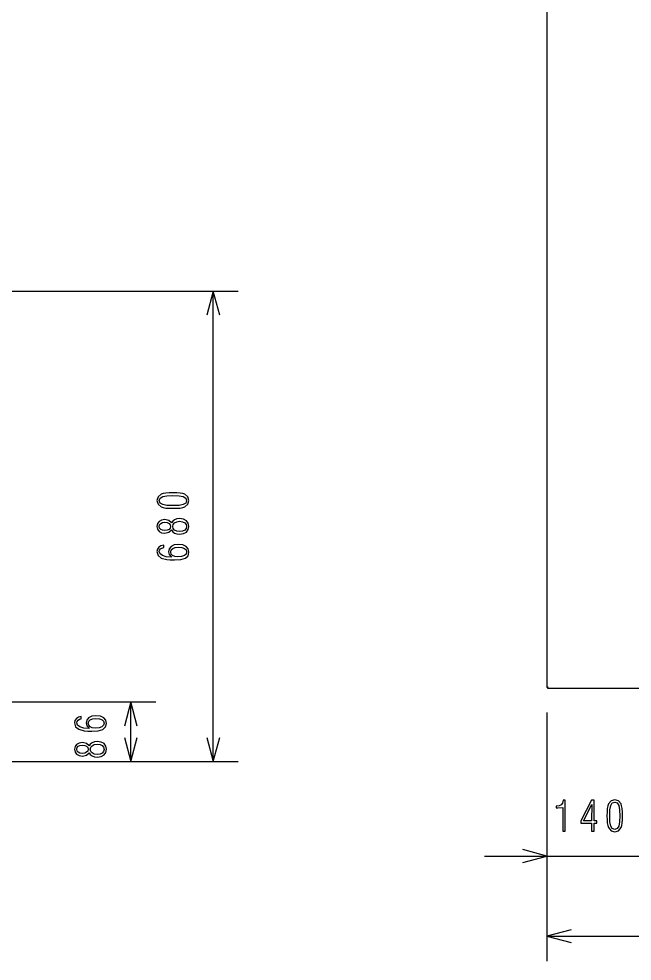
# Model space of a CAD drawing. Extents: x 0 to 420, y 0 to 297.
# Drawn here: x 93.4 to 142.5, y 150.5 to 225.9 of the extents above; entities that cross this region are included whole.
import ezdxf

# ---------------------------------------------------------------- set-up
doc = ezdxf.new("R2010")
doc.units = 0
doc.layers.get('0').update_dxf_attribs({"linetype": 'CONTINUOUS'})

msp = doc.modelspace()

# ---------------------------------------------------------------- linework, layer by layer
at = {"color": 7}
for p, q in [((135.706619, 271.541931), (135.706619, 172.353058)), ((135.751068, 172.353058), (135.706619, 172.353058)), ((135.751068, 172.353058), (135.751068, 172.308609)), ((135.751068, 172.308609), (144.16217, 172.308609))]:
    msp.add_line(p, q, dxfattribs=at)
at = {"color": 34}
for p, q in [((80.532822, 204.097504), (110.979095, 204.097504)), ((108.979095, 166.430832), (108.979095, 204.097504)), ((135.706619, 170.353058), (135.706619, 150.456299)), ((135.706619, 170.353058), (135.706619, 156.869537)), ((85.783432, 166.430832), (110.979095, 166.430832)), ((130.706619, 158.869537), (148.306625, 158.869537)), ((135.706619, 152.456299), (281.028839, 152.456299))]:
    msp.add_line(p, q, dxfattribs=at)
at = {"color": 8}
for p, q in [((75.505661, 171.208618), (104.371719, 171.208618)), ((102.371719, 166.430832), (102.371719, 171.208618)), ((89.033432, 166.430832), (104.371719, 166.430832))]:
    msp.add_line(p, q, dxfattribs=at)
at = {"color": 34}
for points in [[(109.496735, 202.165649), (108.979095, 204.097504), (108.461456, 202.165649)], [(108.461456, 168.362671), (108.979095, 166.430832), (109.496735, 168.362671)], [(133.77478, 158.351898), (135.706619, 158.869537), (133.77478, 159.387177)], [(137.638489, 152.973923), (135.706619, 152.456299), (137.638489, 151.93866)]]:
    msp.add_lwpolyline(points, dxfattribs=at)
for points in [[(105.747551, 186.712143), (106.066345, 186.7155), (106.328087, 186.735641), (106.539497, 186.769196), (106.693863, 186.826233), (106.945541, 187.034286), (107.029434, 187.332947), (106.945541, 187.62825), (106.693863, 187.836304), (106.539497, 187.889999), (106.328087, 187.92691), (106.066345, 187.947052), (105.747551, 187.953751), (105.435471, 187.947052), (105.170364, 187.923553), (104.962318, 187.886642), (104.804596, 187.836304), (104.556274, 187.62825), (104.469025, 187.332947), (104.556274, 187.034286), (104.804596, 186.826233), (104.962318, 186.769196), (105.170364, 186.735641), (105.435471, 186.7155)], [(105.750908, 186.92691), (105.271042, 186.943695), (104.928757, 187.007446), (104.727417, 187.131607), (104.656952, 187.332947), (104.727417, 187.530945), (104.928757, 187.65509), (105.271042, 187.7155), (105.750908, 187.735641), (106.234131, 187.7155), (106.576408, 187.65509), (106.777756, 187.530945), (106.844864, 187.332947), (106.777756, 187.131607), (106.576408, 187.007446), (106.234131, 186.943695)], [(105.640167, 184.990662), (105.737488, 184.839661), (105.878426, 184.732269), (106.059631, 184.665161), (106.277756, 184.645035), (106.599899, 184.685303), (106.834801, 184.809464), (106.979095, 185.004089), (107.029434, 185.265839), (106.979095, 185.524231), (106.834801, 185.718857), (106.599899, 185.839661), (106.277756, 185.883286), (106.059631, 185.859802), (105.878426, 185.796036), (105.737488, 185.685303), (105.640167, 185.537643), (105.422043, 185.74234), (105.10997, 185.809464), (104.841507, 185.769196), (104.640167, 185.661804), (104.51265, 185.490662), (104.469025, 185.265839), (104.51265, 185.037643), (104.640167, 184.866501), (104.841507, 184.759125), (105.10997, 184.722214), (105.4254, 184.789322)], [(105.096542, 185.591339), (105.294533, 185.567841), (105.438828, 185.504089), (105.529434, 185.400055), (105.559631, 185.265839), (105.529434, 185.124893), (105.438828, 185.024231), (105.294533, 184.957108), (105.096542, 184.936981), (104.90863, 184.957108), (104.767685, 185.024231), (104.680435, 185.12825), (104.650238, 185.265839), (104.680435, 185.400055), (104.767685, 185.504089), (104.90863, 185.567841)], [(106.277756, 185.668518), (106.519363, 185.638321), (106.697212, 185.557785), (106.804596, 185.42691), (106.841507, 185.252411), (106.804596, 185.091339), (106.693863, 184.967178), (106.516006, 184.886642), (106.274399, 184.859802), (106.049561, 184.886642), (105.878426, 184.970535), (105.771042, 185.10141), (105.730774, 185.265839), (105.771042, 185.42691), (105.878426, 185.554428), (106.049561, 185.638321)], [(105.633453, 182.80275), (105.21064, 182.832947), (104.905273, 182.920197), (104.720703, 183.057785), (104.656952, 183.245697), (104.683792, 183.366516), (104.750908, 183.463821), (104.864998, 183.530945), (105.016006, 183.564499), (105.016006, 183.759125), (104.787819, 183.7155), (104.616676, 183.608124), (104.509293, 183.447052), (104.469025, 183.24234), (104.556274, 182.936981), (104.814667, 182.732285), (105.250908, 182.611481), (105.53614, 182.581268), (105.864998, 182.574554), (106.378426, 182.608124), (106.744194, 182.722214), (106.958961, 182.91684), (107.029434, 183.202072), (106.975739, 183.457123), (106.81131, 183.651749), (106.546211, 183.775909), (106.187149, 183.819534), (105.851578, 183.775909), (105.603256, 183.655106), (105.448891, 183.470535), (105.395203, 183.238983), (105.455605, 183.004089)], [(106.844864, 183.222214), (106.801239, 183.051071), (106.660301, 182.92691), (106.435471, 182.846375), (106.120033, 182.822891), (105.888489, 182.849731), (105.717346, 182.92691), (105.60997, 183.051071), (105.573059, 183.212143), (105.613327, 183.376572), (105.727417, 183.500732), (105.918694, 183.577911), (106.183792, 183.604767), (106.472382, 183.577911), (106.677078, 183.500732), (106.804596, 183.379929)], [(136.969193, 160.869537), (137.173889, 160.869537), (137.173889, 163.332642), (137.016174, 163.332642), (136.962479, 163.114502), (136.855103, 162.970215), (136.68396, 162.882965), (136.445709, 162.852768), (136.445709, 162.72525), (136.579926, 162.721893), (136.969193, 162.75209)], [(139.274567, 160.869537), (139.489319, 160.869537), (139.489319, 161.510483), (139.714142, 161.510483), (139.714142, 161.691696), (139.489319, 161.691696), (139.489319, 163.332642), (139.274567, 163.332642), (138.422211, 161.691696), (138.422211, 161.510483), (139.274567, 161.510483)], [(138.633621, 161.691696), (139.29805, 163.010483), (139.274567, 161.691696)], [(140.516174, 162.101089), (140.519516, 161.782288), (140.539658, 161.520554), (140.573212, 161.309143), (140.630249, 161.154785), (140.838318, 160.903107), (141.136963, 160.819214), (141.432281, 160.903107), (141.64032, 161.154785), (141.694031, 161.309143), (141.730927, 161.520554), (141.751068, 161.782288), (141.757782, 162.101089), (141.751068, 162.413177), (141.72757, 162.678268), (141.690659, 162.886322), (141.64032, 163.044037), (141.432281, 163.292358), (141.136963, 163.379608), (140.838318, 163.292358), (140.630249, 163.044037), (140.573212, 162.886322), (140.539658, 162.678268), (140.519516, 162.413177)], [(140.730927, 162.097733), (140.747711, 162.577606), (140.811462, 162.919876), (140.935623, 163.121216), (141.136963, 163.191696), (141.334961, 163.121216), (141.459106, 162.919876), (141.519516, 162.577606), (141.539658, 162.097733), (141.519516, 161.614502), (141.459106, 161.272217), (141.334961, 161.070892), (141.136963, 161.003784), (140.935623, 161.070892), (140.811462, 161.272217), (140.747711, 161.614502)]]:
    msp.add_lwpolyline(points, close=True, dxfattribs=at)
at = {"color": 7}
for points in [[(135.795517, 172.397491), (135.746887, 172.381119), (135.725372, 172.371765), (135.714111, 172.364746), (135.70784, 172.357727), (135.706619, 172.353058)], [(135.751068, 172.308609), (135.756989, 172.310547), (135.762924, 172.316284), (135.771805, 172.331436), (135.783661, 172.361343), (135.795517, 172.397491)], [(135.751068, 172.353058), (135.762756, 172.356796), (135.774475, 172.367401), (135.790833, 172.390182), (135.795517, 172.397491)], [(135.795517, 172.397491), (135.77121, 172.381119), (135.758301, 172.369431), (135.752426, 172.360077), (135.751068, 172.353058)]]:
    msp.add_lwpolyline(points, dxfattribs=at)
at = {"color": 8}
for points in [[(102.889359, 169.276764), (102.371719, 171.208618), (101.85408, 169.276764)], [(101.85408, 168.362671), (102.371719, 166.430832), (102.889359, 168.362671)]]:
    msp.add_lwpolyline(points, dxfattribs=at)
for points in [[(99.026077, 169.088943), (98.603256, 169.119141), (98.29789, 169.20639), (98.113327, 169.343979), (98.049568, 169.531891), (98.076416, 169.65271), (98.143532, 169.750015), (98.257622, 169.817139), (98.40863, 169.850693), (98.40863, 170.045319), (98.180443, 170.001709), (98.0093, 169.894318), (97.901917, 169.733246), (97.861649, 169.528534), (97.948898, 169.223175), (98.207291, 169.018478), (98.643532, 168.897675), (98.928764, 168.867462), (99.257622, 168.860748), (99.771042, 168.894318), (100.136818, 169.008408), (100.351578, 169.203033), (100.422058, 169.488281), (100.368362, 169.743317), (100.203934, 169.937927), (99.938828, 170.062103), (99.579773, 170.105713), (99.244202, 170.062103), (98.99588, 169.941284), (98.841515, 169.756729), (98.787827, 169.525177), (98.848228, 169.290283)], [(100.237488, 169.508408), (100.193863, 169.33728), (100.052925, 169.213104), (99.828094, 169.132568), (99.512657, 169.10907), (99.281113, 169.135925), (99.10997, 169.213104), (99.002594, 169.33728), (98.965675, 169.498352), (99.005943, 169.662781), (99.120041, 169.786926), (99.311317, 169.864105), (99.576416, 169.890961), (99.865005, 169.864105), (100.069702, 169.786926), (100.19722, 169.666138)], [(99.032791, 167.142639), (99.130104, 166.991638), (99.271042, 166.884247), (99.452255, 166.817139), (99.67038, 166.796997), (99.992523, 166.83728), (100.227425, 166.961426), (100.371719, 167.156067), (100.422058, 167.417816), (100.371719, 167.676208), (100.227425, 167.870819), (99.992523, 167.991638), (99.67038, 168.035248), (99.452255, 168.01178), (99.271042, 167.947998), (99.130104, 167.83728), (99.032791, 167.689621), (98.814667, 167.894318), (98.502594, 167.961426), (98.234131, 167.921158), (98.032791, 167.813782), (97.905273, 167.642639), (97.861649, 167.417816), (97.905273, 167.189621), (98.032791, 167.018478), (98.234131, 166.911102), (98.502594, 166.874176), (98.818024, 166.941284)], [(98.489166, 167.743317), (98.687149, 167.719818), (98.831451, 167.656067), (98.922058, 167.552032), (98.952255, 167.417816), (98.922058, 167.276855), (98.831451, 167.176208), (98.687149, 167.10907), (98.489166, 167.088943), (98.301247, 167.10907), (98.160309, 167.176208), (98.073059, 167.280212), (98.042854, 167.417816), (98.073059, 167.552032), (98.160309, 167.656067), (98.301247, 167.719818)], [(99.67038, 167.820496), (99.911987, 167.790283), (100.089836, 167.709747), (100.19722, 167.578888), (100.234131, 167.404388), (100.19722, 167.243317), (100.086487, 167.119141), (99.90863, 167.038605), (99.667023, 167.01178), (99.442184, 167.038605), (99.271042, 167.122498), (99.163666, 167.253372), (99.123398, 167.417816), (99.163666, 167.578888), (99.271042, 167.70639), (99.442184, 167.790283)]]:
    msp.add_lwpolyline(points, close=True, dxfattribs=at)
at = {"color": 7}
for centre, radius, start, end in [((135.772797, 172.352463), 0.021756, 145.97774, 178.44641), ((135.750488, 172.374756), 0.021719, 271.533546, 303.874956)]:
    msp.add_arc(centre, radius, start, end, dxfattribs=at)

doc.saveas('drawing.dxf')
